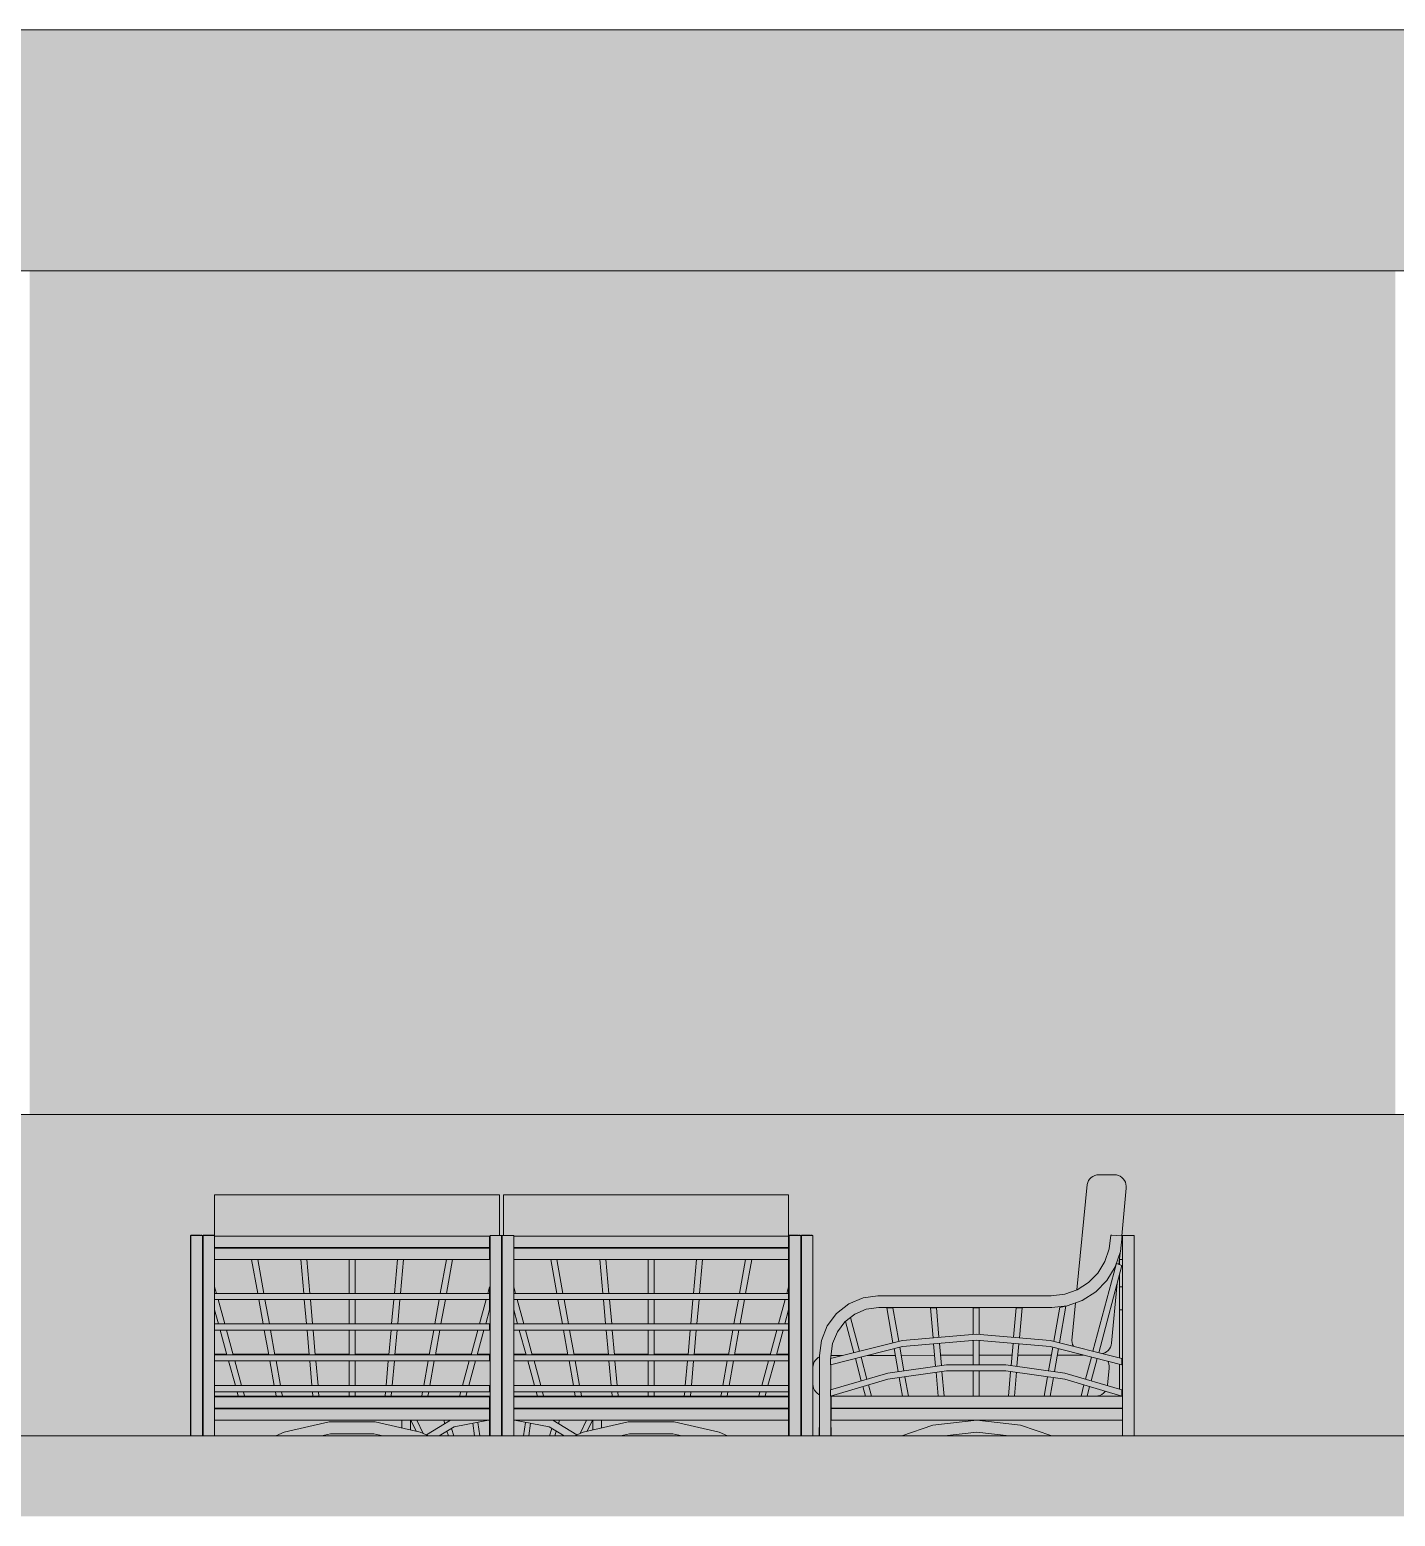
# Model space of a CAD drawing. Header units: centimetres. Extents: x -4381 to 5639, y -3920 to 4826.
# Drawn here: x 24.029 to 27.429, y 14.118 to 17.818 of the extents above; entities that cross this region are included whole.
import ezdxf
from ezdxf.xclip import XClip

# ---------------------------------------------------------------- set-up
doc = ezdxf.new("R2010")
doc.units = ezdxf.units.CM
doc.header["$MEASUREMENT"] = 0
doc.header["$XCLIPFRAME"] = 0
doc.set_wipeout_variables(frame=1)
doc.linetypes.add('Wipeout_Contour', pattern=[100, 0, -100])
for name, color, linetype, lineweight in [('01- MOBILIER_Pen_No__1', 7, 'Continuous', 5), ('Dalles_Pen_No__1', 7, 'Continuous', 5), ('Structural - Bearing_Pen_No__1', 7, 'Continuous', 5)]:
    doc.layers.add(name, color=color, linetype=linetype, lineweight=lineweight)
for name, color, linetype in [('Dalles', 7, 'Continuous'), ('Drawing & Figure', 7, 'Continuous'), ('Structural - Bearing', 7, 'Continuous')]:
    doc.layers.add(name, color=color, linetype=linetype)
for name, color, linetype, lineweight, true_color in [('Dalles_Pen_No__61', 7, 'Continuous', 5, 0x6a6a6a), ('Structural - Bearing_Pen_No__102', 7, 'Continuous', 5, 0xcccccc), ('Structural - Bearing_Pen_No__112', 7, 'Continuous', 5, 0xd5aaaa), ('Structural - Bearing_Pen_No__61', 7, 'Continuous', 5, 0x6a6a6a)]:
    doc.layers.add(name, color=color, linetype=linetype, lineweight=lineweight, true_color=true_color)

# ---------------------------------------------------------------- blocks, each defined once
blk = doc.blocks.new('Drawing_9_9', base_point=(-322.8585, 10.6179))
at = {"color": 254, "linetype": 'Wipeout_Contour', "lineweight": 0, "ltscale": 135.135207}
blk.add_wipeout([(22.029, 17.6179), (22.029, 17.2179), (35.529, 17.2179), (35.529, 17.6179)], dxfattribs=at).dxf.layer = 'Dalles'
at = {"color": 254, "linetype": 'Wipeout_Contour', "lineweight": 0, "ltscale": 128.817206}
blk.add_wipeout([(22.029, 14.1179), (35.529, 14.1179), (35.529, 14.3179), (22.029, 14.3179)], dxfattribs=at).dxf.layer = 'Structural - Bearing'
at = {"layer": 'Dalles_Pen_No__61', "linetype": 'Continuous', "ltscale": 10}
blk.add_hatch(color=256, dxfattribs=at).paths.add_polyline_path([(22.029, 17.6179), (22.029, 17.2179), (35.529, 17.2179), (35.529, 17.6179)])
at = {"layer": 'Structural - Bearing_Pen_No__61', "linetype": 'Continuous', "ltscale": 10}
blk.add_hatch(color=256, dxfattribs=at).paths.add_polyline_path([(22.029, 14.1179), (35.529, 14.1179), (35.529, 14.3179), (22.029, 14.3179)])
at = {"color": 254, "linetype": 'Wipeout_Contour', "lineweight": 0, "ltscale": 135.7762}
blk.add_wipeout([(22.029, 17.6179), (35.529, 17.6179), (35.529, 17.8179), (22.029, 17.8179)], dxfattribs=at).dxf.layer = 'Structural - Bearing'
at = {"color": 254, "linetype": 'Wipeout_Contour', "lineweight": 0, "ltscale": 122.093233}
blk.add_wipeout([(24.329, 17.2179), (24.329, 15.1179), (27.429, 15.1179), (27.429, 17.2179)], dxfattribs=at).dxf.layer = 'Structural - Bearing'
at = {"layer": 'Structural - Bearing_Pen_No__112', "linetype": 'Continuous', "ltscale": 10}
blk.add_hatch(color=256, dxfattribs=at).paths.add_polyline_path([(24.329, 17.2179), (24.329, 15.1179), (27.429, 15.1179), (27.429, 17.2179)])
at = {"layer": 'Structural - Bearing_Pen_No__61', "linetype": 'Continuous', "ltscale": 10}
blk.add_hatch(color=256, dxfattribs=at).paths.add_polyline_path([(22.029, 17.6179), (35.529, 17.6179), (35.529, 17.8179), (22.029, 17.8179)])
at = {"layer": 'Structural - Bearing_Pen_No__1', "linetype": 'Continuous', "ltscale": 10}
blk.add_line((22.029, 17.8179), (35.529, 17.8179), dxfattribs=at)
at = {"color": 254, "linetype": 'Wipeout_Contour', "lineweight": 0, "ltscale": 129.657569}
blk.add_wipeout([(22.329, 14.3179), (35.209, 14.3179), (35.209, 15.1179), (22.329, 15.1179)], dxfattribs=at).dxf.layer = 'Structural - Bearing'
at = {"layer": 'Structural - Bearing_Pen_No__102', "linetype": 'Continuous', "ltscale": 10}
blk.add_hatch(color=256, dxfattribs=at).paths.add_polyline_path([(22.329, 14.3179), (35.209, 14.3179), (35.209, 15.1179), (22.329, 15.1179)])
at = {"layer": '01- MOBILIER_Pen_No__1', "linetype": 'Continuous', "ltscale": 10}
for p, q in [((26.6618, 14.9438), (26.6633, 14.9487)), ((26.6633, 14.9487), (26.6655, 14.9533)), ((26.6655, 14.9533), (26.6684, 14.9575)), ((26.6684, 14.9575), (26.672, 14.9611)), ((26.672, 14.9611), (26.6762, 14.964)), ((26.6762, 14.964), (26.6808, 14.9661)), ((26.6808, 14.9661), (26.6857, 14.9674)), ((26.6857, 14.9674), (26.6907, 14.9679)), ((26.6907, 14.9679), (26.7299, 14.9679)), ((26.7299, 14.9679), (26.7348, 14.9675)), ((26.7348, 14.9675), (26.7395, 14.9662)), ((26.7395, 14.9662), (26.744, 14.9642)), ((26.744, 14.9642), (26.7481, 14.9614)), ((26.7481, 14.9614), (26.7517, 14.958)), ((26.7517, 14.958), (26.7547, 14.954)), ((26.7547, 14.954), (26.7569, 14.9496)), ((26.7569, 14.9496), (26.7585, 14.9448)), ((24.4894, 14.9179), (24.4894, 14.9175)), ((24.4894, 14.9179), (25.199, 14.9179)), ((24.4894, 14.9175), (24.4894, 14.9164)), ((24.4894, 14.9164), (24.4894, 14.9146)), ((24.4894, 14.9146), (24.4894, 14.9121)), ((24.4894, 14.9121), (24.4894, 14.9091)), ((25.199, 14.9179), (25.199, 14.9175)), ((25.199, 14.9175), (25.199, 14.9164)), ((25.199, 14.9164), (25.199, 14.9146)), ((25.199, 14.9146), (25.199, 14.9121)), ((25.199, 14.9121), (25.199, 14.9091)), ((25.209, 14.9179), (25.209, 14.9175)), ((25.209, 14.9179), (25.9186, 14.9179)), ((25.209, 14.9175), (25.209, 14.9164)), ((25.209, 14.9164), (25.209, 14.9146)), ((25.209, 14.9146), (25.209, 14.9121)), ((25.209, 14.9121), (25.209, 14.9091)), ((25.9186, 14.9179), (25.9186, 14.9175)), ((25.9186, 14.9175), (25.9186, 14.9164)), ((25.9186, 14.9164), (25.9186, 14.9146)), ((25.9186, 14.9146), (25.9186, 14.9121)), ((25.9186, 14.9121), (25.9186, 14.9091)), ((26.6362, 14.6812), (26.6618, 14.9438)), ((26.7592, 14.9349), (26.7478, 14.8161)), ((26.7585, 14.9448), (26.7592, 14.9399)), ((26.7592, 14.9399), (26.7592, 14.9349)), ((24.4894, 14.9091), (24.4894, 14.9056)), ((24.4894, 14.9056), (24.4894, 14.9016)), ((24.4894, 14.9016), (24.4894, 14.8974)), ((24.4894, 14.8974), (24.4894, 14.893)), ((24.4894, 14.893), (24.4894, 14.8886)), ((24.4894, 14.8886), (24.4894, 14.8169)), ((25.199, 14.9091), (25.199, 14.9056)), ((25.199, 14.9056), (25.199, 14.9016)), ((25.199, 14.9016), (25.199, 14.8974)), ((25.199, 14.8974), (25.199, 14.893)), ((25.199, 14.893), (25.199, 14.8886)), ((25.199, 14.8886), (25.199, 14.8169)), ((25.209, 14.9091), (25.209, 14.9056)), ((25.209, 14.9056), (25.209, 14.9016)), ((25.209, 14.9016), (25.209, 14.8974)), ((25.209, 14.8974), (25.209, 14.893)), ((25.209, 14.893), (25.209, 14.8886)), ((25.209, 14.8886), (25.209, 14.8169)), ((25.9186, 14.9091), (25.9186, 14.9056)), ((25.9186, 14.9056), (25.9186, 14.9016)), ((25.9186, 14.9016), (25.9186, 14.8974)), ((25.9186, 14.8974), (25.9186, 14.893)), ((25.9186, 14.893), (25.9186, 14.8886)), ((25.9186, 14.8886), (25.9186, 14.8154)), ((24.429, 14.8169), (24.4305, 14.817)), ((24.429, 14.7802), (24.429, 14.8169)), ((24.4407, 14.8177), (24.4305, 14.8172)), ((24.4305, 14.8172), (24.4305, 14.8169)), ((24.4305, 14.8169), (24.4407, 14.8169)), ((24.4305, 14.3179), (24.4305, 14.8169)), ((24.4332, 14.8174), (24.4347, 14.8175)), ((24.4347, 14.8175), (24.438, 14.8176)), ((24.4535, 14.8175), (24.4407, 14.8177)), ((24.4407, 14.8169), (24.4535, 14.8169)), ((24.4441, 14.8177), (24.4475, 14.8177)), ((24.4475, 14.8177), (24.4502, 14.8176)), ((24.4592, 14.8169), (24.4535, 14.8175)), ((24.4535, 14.8169), (24.4592, 14.8169)), ((24.455, 14.8174), (24.4577, 14.8172)), ((24.4577, 14.817), (24.4577, 14.8172)), ((24.4592, 14.8169), (24.4607, 14.817)), ((24.4592, 14.3179), (24.4592, 14.8169)), ((24.4709, 14.8177), (24.4607, 14.8172)), ((24.4607, 14.8172), (24.4607, 14.8169)), ((24.4607, 14.8169), (24.4709, 14.8169)), ((24.4607, 14.3179), (24.4607, 14.8169)), ((24.4634, 14.8174), (24.4649, 14.8175)), ((24.4649, 14.8175), (24.4682, 14.8176)), ((24.4837, 14.8175), (24.4709, 14.8177)), ((24.4709, 14.8169), (24.4837, 14.8169)), ((24.4743, 14.8177), (24.4777, 14.8177)), ((24.4777, 14.8177), (24.4803, 14.8176)), ((24.4894, 14.8169), (24.4837, 14.8175)), ((24.4837, 14.8169), (24.4894, 14.8169)), ((24.4852, 14.8174), (24.4879, 14.8172)), ((24.4879, 14.8172), (24.4879, 14.8172)), ((24.4894, 14.8154), (24.4894, 14.8169)), ((24.4894, 14.8154), (24.4894, 14.8052)), ((24.4894, 14.8154), (25.1738, 14.8154)), ((24.4894, 14.8052), (24.4894, 14.7925)), ((25.1738, 14.8154), (25.1738, 14.8052)), ((25.1738, 14.8052), (25.1738, 14.7925)), ((25.1753, 14.8169), (25.1855, 14.8169)), ((25.1753, 14.3179), (25.1753, 14.8169)), ((25.1855, 14.8169), (25.1983, 14.8169)), ((25.1983, 14.8169), (25.204, 14.8169)), ((25.204, 14.3179), (25.204, 14.8169)), ((25.204, 14.8169), (25.2055, 14.8169)), ((25.2055, 14.8169), (25.2157, 14.8169)), ((25.2055, 14.3179), (25.2055, 14.8169)), ((25.2157, 14.8169), (25.2285, 14.8169)), ((25.2285, 14.8169), (25.2342, 14.8169)), ((25.2342, 14.8154), (25.2342, 14.8169)), ((25.2342, 14.8154), (25.2342, 14.8052)), ((25.2342, 14.8154), (25.9186, 14.8154)), ((25.2342, 14.8052), (25.2342, 14.7925)), ((25.9186, 14.8169), (25.9201, 14.817)), ((25.9186, 14.8154), (25.9186, 14.8052)), ((25.9186, 14.8052), (25.9186, 14.7925)), ((25.9304, 14.8177), (25.9201, 14.8172)), ((25.9201, 14.8172), (25.9201, 14.8169)), ((25.9201, 14.8169), (25.9304, 14.8169)), ((25.9201, 14.3179), (25.9201, 14.8169)), ((25.9228, 14.8174), (25.9243, 14.8175)), ((25.9243, 14.8175), (25.9277, 14.8176)), ((25.9431, 14.8175), (25.9304, 14.8177)), ((25.9304, 14.8169), (25.9431, 14.8169)), ((25.9337, 14.8177), (25.9371, 14.8177)), ((25.9371, 14.8177), (25.9398, 14.8176)), ((25.9488, 14.8169), (25.9431, 14.8175)), ((25.9431, 14.8169), (25.9488, 14.8169)), ((25.9446, 14.8174), (25.9473, 14.8172)), ((25.9473, 14.8172), (25.9473, 14.8172)), ((25.9488, 14.8169), (25.9503, 14.817)), ((25.9488, 14.3179), (25.9488, 14.8169)), ((25.9605, 14.8177), (25.9503, 14.8172)), ((25.9503, 14.8172), (25.9503, 14.8169)), ((25.9503, 14.8169), (25.9605, 14.8169)), ((25.9503, 14.3179), (25.9503, 14.8169)), ((25.953, 14.8174), (25.9545, 14.8175)), ((25.9545, 14.8175), (25.9579, 14.8176)), ((25.9733, 14.8175), (25.9605, 14.8177)), ((25.9605, 14.8169), (25.9733, 14.8169)), ((25.9639, 14.8177), (25.9673, 14.8177)), ((25.9673, 14.8177), (25.97, 14.8176)), ((25.979, 14.8169), (25.9733, 14.8175)), ((25.9733, 14.8169), (25.979, 14.8169)), ((25.9748, 14.8174), (25.9775, 14.8172)), ((25.9775, 14.8172), (25.9775, 14.8172)), ((25.979, 14.3179), (25.979, 14.8169)), ((26.7168, 14.7834), (26.7206, 14.8177)), ((26.7234, 14.8175), (26.7206, 14.8177)), ((26.7349, 14.8169), (26.7234, 14.8175)), ((26.7464, 14.8162), (26.7349, 14.8169)), ((26.7449, 14.7769), (26.7492, 14.8161)), ((26.7492, 14.8161), (26.7464, 14.8162)), ((26.7528, 14.8169), (26.75, 14.8169)), ((26.75, 14.3179), (26.75, 14.8169)), ((26.7643, 14.8169), (26.7528, 14.8169)), ((26.7758, 14.8169), (26.7643, 14.8169)), ((26.7786, 14.8169), (26.7758, 14.8169)), ((26.7786, 14.3179), (26.7786, 14.8169)), ((24.429, 14.7453), (24.429, 14.7802)), ((24.4894, 14.7925), (24.4894, 14.7869)), ((24.4894, 14.7854), (24.4894, 14.7869)), ((24.4894, 14.7869), (25.1738, 14.7869)), ((24.4894, 14.7854), (24.4894, 14.7752)), ((24.4894, 14.7854), (25.1738, 14.7854)), ((24.4894, 14.7752), (24.4894, 14.7625)), ((25.1738, 14.7925), (25.1738, 14.7869)), ((25.1738, 14.7854), (25.1738, 14.7752)), ((25.1738, 14.7752), (25.1738, 14.7625)), ((25.2342, 14.7925), (25.2342, 14.7869)), ((25.2342, 14.7854), (25.2342, 14.7869)), ((25.2342, 14.7869), (25.9186, 14.7869)), ((25.2342, 14.7854), (25.2342, 14.7752)), ((25.2342, 14.7854), (25.9186, 14.7854)), ((25.2342, 14.7752), (25.2342, 14.7625)), ((25.9186, 14.7925), (25.9186, 14.7869)), ((25.9186, 14.7869), (25.9186, 14.7854)), ((25.9186, 14.7854), (25.9186, 14.7752)), ((25.9186, 14.7752), (25.9186, 14.7625)), ((26.7059, 14.7517), (26.7168, 14.7834)), ((26.7319, 14.7389), (26.7449, 14.7769)), ((26.7438, 14.7736), (26.741, 14.7444)), ((24.429, 14.714), (24.429, 14.7453)), ((24.4592, 14.7468), (24.4607, 14.7468)), ((24.4592, 14.7419), (24.4607, 14.7419)), ((24.4894, 14.7625), (24.4894, 14.7569)), ((24.4894, 14.6727), (24.4894, 14.7569)), ((24.4894, 14.7569), (25.1738, 14.7569)), ((24.5814, 14.7569), (24.5966, 14.6727)), ((24.6119, 14.6727), (24.5967, 14.7569)), ((24.7037, 14.7569), (24.7112, 14.6727)), ((24.7264, 14.6727), (24.7189, 14.7569)), ((24.8241, 14.7569), (24.8241, 14.6727)), ((24.8391, 14.6727), (24.8391, 14.7569)), ((24.9443, 14.7569), (24.9368, 14.6727)), ((24.952, 14.6727), (24.9595, 14.7569)), ((25.0665, 14.7569), (25.0513, 14.6727)), ((25.0666, 14.6727), (25.0818, 14.7569)), ((25.1738, 14.7625), (25.1738, 14.7569)), ((25.2342, 14.7625), (25.2342, 14.7569)), ((25.2342, 14.6727), (25.2342, 14.7569)), ((25.2342, 14.7569), (25.9186, 14.7569)), ((25.3262, 14.7569), (25.3414, 14.6727)), ((25.3567, 14.6727), (25.3415, 14.7569)), ((25.4485, 14.7569), (25.456, 14.6727)), ((25.4712, 14.6727), (25.4637, 14.7569)), ((25.5689, 14.7569), (25.5689, 14.6727)), ((25.584, 14.6727), (25.584, 14.7569)), ((25.6891, 14.7569), (25.6816, 14.6727)), ((25.6968, 14.6727), (25.7043, 14.7569)), ((25.8113, 14.7569), (25.7961, 14.6727)), ((25.8115, 14.6727), (25.8266, 14.7569)), ((25.9186, 14.7625), (25.9186, 14.7569)), ((25.9186, 14.7569), (25.9186, 14.6887)), ((25.9503, 14.7468), (25.9488, 14.7468)), ((25.9503, 14.7419), (25.9488, 14.7419)), ((26.6763, 14.5287), (26.7338, 14.7444)), ((26.6883, 14.7232), (26.7059, 14.7517)), ((26.7483, 14.7419), (26.6906, 14.5251)), ((26.7109, 14.7048), (26.7319, 14.7389)), ((26.7346, 14.7467), (26.7483, 14.7419)), ((26.7422, 14.744), (26.7422, 14.7569)), ((26.7422, 14.7569), (26.75, 14.7569)), ((24.429, 14.6879), (24.429, 14.714)), ((26.6371, 14.6815), (26.665, 14.6994)), ((26.665, 14.6994), (26.6883, 14.7232)), ((26.683, 14.6764), (26.7109, 14.7048)), ((26.7366, 14.6977), (26.7224, 14.5491)), ((26.7422, 14.6887), (26.7422, 14.7191)), ((24.429, 14.6682), (24.429, 14.6879)), ((24.429, 14.656), (24.429, 14.6682)), ((24.429, 14.6519), (24.429, 14.656)), ((24.429, 14.6519), (24.4305, 14.655)), ((24.4938, 14.6727), (24.4894, 14.6887)), ((24.4894, 14.6727), (24.4894, 14.6572)), ((25.1738, 14.6727), (24.4894, 14.6727)), ((24.4894, 14.5966), (24.4894, 14.6572)), ((24.4894, 14.6572), (25.1738, 14.6572)), ((24.5146, 14.5966), (24.498, 14.6572)), ((24.5994, 14.6572), (24.6103, 14.5966)), ((24.6256, 14.5966), (24.6147, 14.6572)), ((24.7126, 14.6572), (24.718, 14.5966)), ((24.7332, 14.5966), (24.7278, 14.6572)), ((24.8241, 14.6572), (24.8241, 14.5966)), ((24.8391, 14.5966), (24.8391, 14.6572)), ((24.9354, 14.6572), (24.93, 14.5966)), ((24.9452, 14.5966), (24.9506, 14.6572)), ((25.0485, 14.6572), (25.0376, 14.5966)), ((25.0529, 14.5966), (25.0638, 14.6572)), ((25.1652, 14.6572), (25.1486, 14.5966)), ((25.1738, 14.6887), (25.1694, 14.6727)), ((25.1738, 14.6727), (25.1738, 14.6887)), ((25.1738, 14.6572), (25.1738, 14.6727)), ((25.1738, 14.6316), (25.1738, 14.6572)), ((25.2386, 14.6727), (25.2342, 14.6887)), ((25.2342, 14.6727), (25.2342, 14.6572)), ((25.9186, 14.6727), (25.2342, 14.6727)), ((25.2342, 14.5966), (25.2342, 14.6572)), ((25.2342, 14.6572), (25.9186, 14.6572)), ((25.2594, 14.5966), (25.2428, 14.6572)), ((25.3442, 14.6572), (25.3551, 14.5966)), ((25.3704, 14.5966), (25.3595, 14.6572)), ((25.4574, 14.6572), (25.4628, 14.5966)), ((25.478, 14.5966), (25.4726, 14.6572)), ((25.5689, 14.6572), (25.5689, 14.5966)), ((25.584, 14.5966), (25.584, 14.6572)), ((25.6802, 14.6572), (25.6748, 14.5966)), ((25.69, 14.5966), (25.6954, 14.6572)), ((25.7933, 14.6572), (25.7824, 14.5966)), ((25.7977, 14.5966), (25.8087, 14.6572)), ((25.91, 14.6572), (25.8934, 14.5966)), ((25.9186, 14.6887), (25.9142, 14.6727)), ((25.9186, 14.6727), (25.9186, 14.6887)), ((25.9186, 14.6572), (25.9186, 14.6727)), ((25.9186, 14.6316), (25.9186, 14.6572)), ((25.9186, 14.6519), (25.9201, 14.655)), ((26.0685, 14.6466), (26.1039, 14.6615)), ((26.1039, 14.6615), (26.141, 14.6665)), ((26.141, 14.6665), (26.5724, 14.6665)), ((26.5724, 14.6665), (26.606, 14.6704)), ((26.606, 14.6704), (26.6371, 14.6815)), ((26.6124, 14.6417), (26.6496, 14.655)), ((26.6496, 14.655), (26.683, 14.6764)), ((26.7422, 14.6316), (26.7422, 14.6887)), ((26.7422, 14.6887), (26.75, 14.6887)), ((24.429, 14.6473), (24.429, 14.6519)), ((24.429, 14.6338), (24.429, 14.6473)), ((24.429, 14.6123), (24.429, 14.6338)), ((24.4894, 14.6316), (24.499, 14.5966)), ((25.1642, 14.5966), (25.1738, 14.6316)), ((25.204, 14.6159), (25.2055, 14.6159)), ((25.2342, 14.6316), (25.2438, 14.5966)), ((25.9091, 14.5966), (25.9186, 14.6316)), ((25.9186, 14.6316), (25.9186, 14.5966)), ((26.0148, 14.5917), (26.0381, 14.6228)), ((26.0381, 14.6228), (26.0685, 14.6466)), ((26.0586, 14.6019), (26.083, 14.621)), ((26.083, 14.621), (26.1114, 14.633)), ((26.1114, 14.633), (26.1429, 14.6372)), ((26.1429, 14.6372), (26.574, 14.6372)), ((26.1783, 14.5498), (26.1631, 14.6369)), ((26.1631, 14.6369), (26.178, 14.6369)), ((26.178, 14.6369), (26.1926, 14.5534)), ((26.2781, 14.5621), (26.2716, 14.6369)), ((26.2716, 14.6369), (26.2863, 14.6369)), ((26.2863, 14.6369), (26.2927, 14.5633)), ((26.3783, 14.5704), (26.3783, 14.6369)), ((26.3783, 14.6369), (26.393, 14.6369)), ((26.393, 14.6369), (26.393, 14.5704)), ((26.4786, 14.5633), (26.485, 14.6369)), ((26.485, 14.6369), (26.4998, 14.6369)), ((26.4998, 14.6369), (26.4933, 14.5621)), ((26.574, 14.6372), (26.6124, 14.6417)), ((26.5787, 14.5534), (26.5936, 14.6382)), ((26.609, 14.6409), (26.593, 14.5498)), ((26.5936, 14.6382), (26.5939, 14.6376)), ((26.5939, 14.6376), (26.609, 14.6409)), ((26.624, 14.5553), (26.6331, 14.6491)), ((26.7422, 14.512), (26.7422, 14.6316)), ((26.7422, 14.6316), (26.75, 14.6316)), ((24.429, 14.5844), (24.429, 14.6123)), ((24.429, 14.5518), (24.429, 14.5844)), ((24.4894, 14.5966), (24.4894, 14.581)), ((25.1738, 14.5966), (24.4894, 14.5966)), ((24.4894, 14.5201), (24.4894, 14.581)), ((24.4894, 14.581), (25.1738, 14.581)), ((24.5032, 14.581), (24.5199, 14.5201)), ((24.5355, 14.5201), (24.5189, 14.581)), ((24.6131, 14.581), (24.624, 14.5201)), ((24.6394, 14.5201), (24.6284, 14.581)), ((24.7194, 14.581), (24.7249, 14.5201)), ((24.74, 14.5201), (24.7346, 14.581)), ((24.8241, 14.581), (24.8241, 14.5201)), ((24.8391, 14.5201), (24.8391, 14.581)), ((24.9286, 14.581), (24.9232, 14.5201)), ((24.9383, 14.5201), (24.9438, 14.581)), ((25.0348, 14.581), (25.0238, 14.5201)), ((25.0392, 14.5201), (25.0501, 14.581)), ((25.1443, 14.581), (25.1277, 14.5201)), ((25.1433, 14.5201), (25.16, 14.581)), ((25.1738, 14.581), (25.1738, 14.5966)), ((25.204, 14.5899), (25.2055, 14.5899)), ((25.204, 14.5859), (25.2055, 14.5859)), ((25.2342, 14.5966), (25.2342, 14.581)), ((25.9186, 14.5966), (25.2342, 14.5966)), ((25.2342, 14.5201), (25.2342, 14.581)), ((25.2342, 14.581), (25.9186, 14.581)), ((25.248, 14.581), (25.2647, 14.5201)), ((25.2803, 14.5201), (25.2637, 14.581)), ((25.3579, 14.581), (25.3688, 14.5201)), ((25.3842, 14.5201), (25.3732, 14.581)), ((25.4642, 14.581), (25.4697, 14.5201)), ((25.4848, 14.5201), (25.4794, 14.581)), ((25.5689, 14.581), (25.5689, 14.5201)), ((25.584, 14.5201), (25.584, 14.581)), ((25.6734, 14.581), (25.668, 14.5201)), ((25.6831, 14.5201), (25.6886, 14.581)), ((25.7796, 14.581), (25.7686, 14.5201)), ((25.784, 14.5201), (25.7949, 14.581)), ((25.8891, 14.581), (25.8725, 14.5201)), ((25.8881, 14.5201), (25.9048, 14.581)), ((25.9186, 14.581), (25.9186, 14.5966)), ((25.9186, 14.581), (25.9186, 14.5456)), ((26.0002, 14.5556), (26.0148, 14.5917)), ((26.0399, 14.577), (26.0586, 14.6019)), ((26.0808, 14.5251), (26.06, 14.603)), ((26.0726, 14.6129), (26.0951, 14.5287)), ((24.429, 14.5169), (24.429, 14.5518)), ((25.204, 14.5599), (25.2055, 14.5599)), ((25.2055, 14.5579), (25.204, 14.5579)), ((25.9186, 14.5456), (25.9186, 14.5411)), ((25.9186, 14.5411), (25.9186, 14.5368)), ((25.9953, 14.5178), (26.0002, 14.5556)), ((26.023, 14.5105), (26.202, 14.5558)), ((26.0239, 14.5159), (26.0281, 14.548)), ((26.0281, 14.548), (26.0399, 14.577)), ((26.3857, 14.556), (26.2019, 14.5406)), ((26.202, 14.5558), (26.3857, 14.571)), ((26.2843, 14.4912), (26.2794, 14.5471)), ((26.294, 14.5483), (26.2988, 14.4932)), ((26.3783, 14.4951), (26.3783, 14.5554)), ((26.3857, 14.571), (26.5694, 14.5558)), ((26.5695, 14.5406), (26.3857, 14.556)), ((26.393, 14.5554), (26.393, 14.4951)), ((26.4725, 14.4932), (26.4773, 14.5483)), ((26.492, 14.5471), (26.4871, 14.4912)), ((26.5694, 14.5558), (26.7483, 14.5105)), ((26.6244, 14.5504), (26.624, 14.5553)), ((26.6256, 14.5456), (26.6244, 14.5504)), ((26.6275, 14.5411), (26.6256, 14.5456)), ((26.7215, 14.544), (26.7197, 14.5391)), ((26.7224, 14.5491), (26.7215, 14.544)), ((24.429, 14.3419), (24.429, 14.5169)), ((24.4894, 14.5216), (24.5195, 14.5216)), ((24.4894, 14.5201), (24.4894, 14.5044)), ((25.1738, 14.5201), (24.4894, 14.5201)), ((24.4894, 14.4432), (24.4894, 14.5044)), ((24.4894, 14.5044), (25.1738, 14.5044)), ((24.5242, 14.5044), (24.541, 14.4432)), ((24.5351, 14.5216), (24.6238, 14.5216)), ((24.5566, 14.4432), (24.5398, 14.5044)), ((24.6269, 14.5044), (24.6379, 14.4432)), ((24.6391, 14.5216), (24.7247, 14.5216)), ((24.6532, 14.4432), (24.6422, 14.5044)), ((24.7263, 14.5044), (24.7317, 14.4432)), ((24.7399, 14.5216), (24.8241, 14.5216)), ((24.7469, 14.4432), (24.7414, 14.5044)), ((24.8241, 14.5044), (24.8241, 14.4432)), ((24.8391, 14.5216), (24.9233, 14.5216)), ((24.8391, 14.4432), (24.8391, 14.5044)), ((24.9218, 14.5044), (24.9163, 14.4432)), ((24.9315, 14.4432), (24.9369, 14.5044)), ((24.9385, 14.5216), (25.0241, 14.5216)), ((24.9557, 14.5201), (24.9557, 14.5216)), ((24.9773, 14.5201), (24.9773, 14.5216)), ((25.0097, 14.5216), (25.0101, 14.5201)), ((25.021, 14.5044), (25.01, 14.4432)), ((25.0234, 14.5201), (25.023, 14.5216)), ((25.0253, 14.4432), (25.0363, 14.5044)), ((25.0394, 14.5216), (25.1281, 14.5216)), ((25.1234, 14.5044), (25.1066, 14.4432)), ((25.1067, 14.5216), (25.107, 14.5201)), ((25.1196, 14.5201), (25.1194, 14.5216)), ((25.1222, 14.4432), (25.139, 14.5044)), ((25.1437, 14.5216), (25.1753, 14.5216)), ((25.1738, 14.5201), (25.1738, 14.5216)), ((25.1738, 14.5044), (25.1738, 14.5201)), ((25.1738, 14.5194), (25.1753, 14.5194)), ((25.2342, 14.5216), (25.2643, 14.5216)), ((25.2342, 14.5201), (25.2342, 14.5044)), ((25.9186, 14.5201), (25.2342, 14.5201)), ((25.2342, 14.4432), (25.2342, 14.5044)), ((25.2342, 14.5044), (25.9186, 14.5044)), ((25.269, 14.5044), (25.2858, 14.4432)), ((25.2799, 14.5216), (25.3686, 14.5216)), ((25.3014, 14.4432), (25.2846, 14.5044)), ((25.2886, 14.5216), (25.2884, 14.5201)), ((25.3011, 14.5201), (25.3013, 14.5216)), ((25.3717, 14.5044), (25.3827, 14.4432)), ((25.3839, 14.5216), (25.4695, 14.5216)), ((25.385, 14.5216), (25.3846, 14.5201)), ((25.398, 14.4432), (25.387, 14.5044)), ((25.3979, 14.5201), (25.3983, 14.5216)), ((25.4307, 14.5201), (25.4307, 14.5216)), ((25.4523, 14.5201), (25.4523, 14.5216)), ((25.4711, 14.5044), (25.4765, 14.4432)), ((25.4847, 14.5216), (25.5689, 14.5216)), ((25.4917, 14.4432), (25.4862, 14.5044)), ((25.5689, 14.5044), (25.5689, 14.4432)), ((25.584, 14.5216), (25.6681, 14.5216)), ((25.584, 14.4432), (25.584, 14.5044)), ((25.6666, 14.5044), (25.6611, 14.4432)), ((25.6763, 14.4432), (25.6817, 14.5044)), ((25.6833, 14.5216), (25.7689, 14.5216)), ((25.7658, 14.5044), (25.7548, 14.4432)), ((25.7701, 14.4432), (25.7811, 14.5044)), ((25.7842, 14.5216), (25.8729, 14.5216)), ((25.8682, 14.5044), (25.8514, 14.4432)), ((25.8671, 14.4432), (25.8838, 14.5044)), ((25.8885, 14.5216), (25.9186, 14.5216)), ((25.9186, 14.5368), (25.9186, 14.5328)), ((25.9186, 14.5328), (25.9186, 14.5293)), ((25.9186, 14.5293), (25.9186, 14.5263)), ((25.9186, 14.5263), (25.9186, 14.524)), ((25.9186, 14.524), (25.9186, 14.5224)), ((25.9186, 14.5224), (25.9186, 14.5216)), ((25.9186, 14.5201), (25.9186, 14.5216)), ((25.9186, 14.5044), (25.9186, 14.5201)), ((25.9186, 14.5044), (25.9186, 14.5021)), ((25.9825, 14.5022), (25.9852, 14.5064)), ((25.9852, 14.5064), (25.9885, 14.51)), ((25.9885, 14.51), (25.9923, 14.513)), ((25.9923, 14.513), (25.9953, 14.5147)), ((25.9953, 14.3179), (25.9953, 14.5178)), ((26.2019, 14.5406), (26.023, 14.4947)), ((26.023, 14.4947), (26.023, 14.5105)), ((26.0239, 14.5107), (26.0239, 14.5159)), ((26.0242, 14.5179), (26.0524, 14.5179)), ((26.0995, 14.4551), (26.0847, 14.5105)), ((26.099, 14.5142), (26.1136, 14.4592)), ((26.1142, 14.5181), (26.1839, 14.5182)), ((26.191, 14.4779), (26.1809, 14.5352)), ((26.1952, 14.5389), (26.2055, 14.4799)), ((26.1988, 14.5183), (26.2819, 14.5185)), ((26.2966, 14.5185), (26.3783, 14.5187)), ((26.393, 14.5187), (26.4748, 14.5189)), ((26.4895, 14.5189), (26.5727, 14.5191)), ((26.5658, 14.4799), (26.5762, 14.5389)), ((26.7483, 14.4947), (26.5695, 14.5406)), ((26.5905, 14.5352), (26.5804, 14.4779)), ((26.5876, 14.5192), (26.6523, 14.5193)), ((26.6577, 14.4592), (26.6724, 14.5142)), ((26.6867, 14.5105), (26.6719, 14.4551)), ((26.7008, 14.523), (26.6997, 14.5228)), ((26.7056, 14.5248), (26.7008, 14.523)), ((26.71, 14.5274), (26.7056, 14.5248)), ((26.7139, 14.5307), (26.71, 14.5274)), ((26.7171, 14.5347), (26.7139, 14.5307)), ((26.7197, 14.5391), (26.7171, 14.5347)), ((26.7483, 14.5105), (26.7483, 14.4947)), ((25.9186, 14.5021), (25.9186, 14.4971)), ((25.9186, 14.4971), (25.9186, 14.4919)), ((25.9186, 14.4919), (25.9186, 14.4866)), ((25.9186, 14.4866), (25.9186, 14.444)), ((25.979, 14.4879), (25.9794, 14.4929)), ((25.9794, 14.4929), (25.9806, 14.4977)), ((25.9806, 14.4977), (25.9825, 14.5022)), ((26.023, 14.4328), (26.1653, 14.4742)), ((26.0239, 14.4331), (26.0239, 14.4949)), ((26.3117, 14.48), (26.1652, 14.4588)), ((26.1653, 14.4742), (26.3117, 14.4951)), ((26.2907, 14.4169), (26.2856, 14.4763)), ((26.3001, 14.4784), (26.3055, 14.4169)), ((26.3117, 14.4951), (26.4596, 14.4951)), ((26.4597, 14.48), (26.3117, 14.48)), ((26.3783, 14.4169), (26.3783, 14.48)), ((26.393, 14.48), (26.393, 14.4169)), ((26.4596, 14.4951), (26.6061, 14.4742)), ((26.6062, 14.4588), (26.4597, 14.48)), ((26.4659, 14.4169), (26.4712, 14.4784)), ((26.4858, 14.4763), (26.4806, 14.4169)), ((26.6061, 14.4742), (26.7483, 14.4328)), ((26.7164, 14.4866), (26.7124, 14.444)), ((26.7129, 14.5038), (26.7139, 14.5021)), ((26.7139, 14.5021), (26.7156, 14.4971)), ((26.7156, 14.4971), (26.7165, 14.4919)), ((26.7165, 14.4919), (26.7164, 14.4866)), ((26.7422, 14.4346), (26.7422, 14.4962)), ((24.4894, 14.4432), (24.4894, 14.4274)), ((25.1738, 14.4432), (24.4894, 14.4432)), ((25.1738, 14.4274), (25.1738, 14.4432)), ((25.2342, 14.4432), (25.2342, 14.4274)), ((25.9186, 14.4432), (25.2342, 14.4432)), ((25.9186, 14.444), (25.9186, 14.4432)), ((25.9186, 14.4274), (25.9186, 14.4432)), ((25.9795, 14.4417), (25.979, 14.4469)), ((25.9808, 14.4366), (25.9795, 14.4417)), ((25.9829, 14.4319), (25.9808, 14.4366)), ((25.9859, 14.4276), (25.9829, 14.4319)), ((26.1652, 14.4588), (26.023, 14.4169)), ((26.023, 14.4169), (26.023, 14.4328)), ((26.1097, 14.4169), (26.1033, 14.4406)), ((26.1175, 14.4448), (26.1249, 14.4169)), ((26.2017, 14.4169), (26.1936, 14.463)), ((26.2081, 14.4651), (26.2166, 14.4169)), ((26.5548, 14.4169), (26.5632, 14.4651)), ((26.5778, 14.463), (26.5697, 14.4169)), ((26.7483, 14.4169), (26.6062, 14.4588)), ((26.6465, 14.4169), (26.6539, 14.4448)), ((26.668, 14.4406), (26.6617, 14.4169)), ((26.7124, 14.444), (26.7122, 14.4433)), ((26.7483, 14.4328), (26.7483, 14.4169)), ((24.4592, 14.4169), (24.4607, 14.4169)), ((24.4894, 14.4154), (24.4894, 14.4274)), ((24.4894, 14.4274), (25.1738, 14.4274)), ((24.4894, 14.4169), (24.5482, 14.4169)), ((24.4894, 14.4154), (24.4894, 14.4052)), ((24.4894, 14.4154), (25.1738, 14.4154)), ((24.4894, 14.4052), (24.4894, 14.3925)), ((24.5453, 14.4274), (24.5482, 14.4169)), ((24.5482, 14.4169), (24.5638, 14.4169)), ((24.5638, 14.4169), (24.5609, 14.4274)), ((24.5638, 14.4169), (24.6426, 14.4169)), ((24.6407, 14.4274), (24.6426, 14.4169)), ((24.6426, 14.4169), (24.658, 14.4169)), ((24.658, 14.4169), (24.6561, 14.4274)), ((24.658, 14.4169), (24.7341, 14.4169)), ((24.7331, 14.4274), (24.7341, 14.4169)), ((24.7341, 14.4169), (24.7492, 14.4169)), ((24.7492, 14.4169), (24.7483, 14.4274)), ((24.7492, 14.4169), (24.8241, 14.4169)), ((24.8241, 14.4274), (24.8241, 14.4169)), ((24.8241, 14.4169), (24.8391, 14.4169)), ((24.8391, 14.4169), (24.8391, 14.4274)), ((24.8391, 14.4169), (24.914, 14.4169)), ((24.9149, 14.4274), (24.914, 14.4169)), ((24.914, 14.4169), (24.9291, 14.4169)), ((24.9291, 14.4169), (24.9301, 14.4274)), ((24.9291, 14.4169), (25.0052, 14.4169)), ((25.0071, 14.4274), (25.0052, 14.4169)), ((25.0052, 14.4169), (25.0206, 14.4169)), ((25.0206, 14.4169), (25.0225, 14.4274)), ((25.0206, 14.4169), (25.0994, 14.4169)), ((25.1023, 14.4274), (25.0994, 14.4169)), ((25.0994, 14.4169), (25.115, 14.4169)), ((25.115, 14.4169), (25.1179, 14.4274)), ((25.115, 14.4169), (25.1753, 14.4169)), ((25.1738, 14.4154), (25.1738, 14.4052)), ((25.1738, 14.4052), (25.1738, 14.3925)), ((25.204, 14.4169), (25.2055, 14.4169)), ((25.2342, 14.4154), (25.2342, 14.4274)), ((25.2342, 14.4274), (25.9186, 14.4274)), ((25.2342, 14.4169), (25.293, 14.4169)), ((25.2342, 14.4154), (25.2342, 14.4052)), ((25.2342, 14.4154), (25.9186, 14.4154)), ((25.2342, 14.4052), (25.2342, 14.3925)), ((25.2901, 14.4274), (25.293, 14.4169)), ((25.293, 14.4169), (25.3086, 14.4169)), ((25.3086, 14.4169), (25.3057, 14.4274)), ((25.3086, 14.4169), (25.3874, 14.4169)), ((25.3855, 14.4274), (25.3874, 14.4169)), ((25.3874, 14.4169), (25.4028, 14.4169)), ((25.4028, 14.4169), (25.4009, 14.4274)), ((25.4028, 14.4169), (25.4789, 14.4169)), ((25.478, 14.4274), (25.4789, 14.4169)), ((25.4789, 14.4169), (25.494, 14.4169)), ((25.494, 14.4169), (25.4931, 14.4274)), ((25.494, 14.4169), (25.5689, 14.4169)), ((25.5689, 14.4274), (25.5689, 14.4169)), ((25.5689, 14.4169), (25.584, 14.4169)), ((25.584, 14.4169), (25.584, 14.4274)), ((25.584, 14.4169), (25.6588, 14.4169)), ((25.6597, 14.4274), (25.6588, 14.4169)), ((25.6588, 14.4169), (25.6739, 14.4169)), ((25.6739, 14.4169), (25.6749, 14.4274)), ((25.6739, 14.4169), (25.75, 14.4169)), ((25.7519, 14.4274), (25.75, 14.4169)), ((25.75, 14.4169), (25.7654, 14.4169)), ((25.7654, 14.4169), (25.7673, 14.4274)), ((25.7654, 14.4169), (25.8442, 14.4169)), ((25.8471, 14.4274), (25.8442, 14.4169)), ((25.8442, 14.4169), (25.8598, 14.4169)), ((25.8598, 14.4169), (25.8627, 14.4274)), ((25.8598, 14.4169), (25.9201, 14.4169)), ((25.9186, 14.4274), (25.9186, 14.4247)), ((25.9186, 14.4247), (25.9186, 14.4213)), ((25.9186, 14.4213), (25.9186, 14.4189)), ((25.9186, 14.4189), (25.9186, 14.4174)), ((25.9186, 14.4174), (25.9186, 14.4169)), ((25.9186, 14.4154), (25.9186, 14.4052)), ((25.9186, 14.4052), (25.9186, 14.3925)), ((25.9503, 14.4169), (25.9488, 14.4169)), ((25.9895, 14.4239), (25.9859, 14.4276)), ((25.9937, 14.4209), (25.9895, 14.4239)), ((25.9953, 14.4201), (25.9937, 14.4209)), ((26.0239, 14.3179), (26.0239, 14.4171)), ((26.0243, 14.4169), (26.0239, 14.4169)), ((26.1097, 14.4169), (26.0243, 14.4169)), ((26.0243, 14.4165), (26.0243, 14.4169)), ((26.0243, 14.4136), (26.0243, 14.4165)), ((26.0243, 14.4165), (26.7496, 14.4165)), ((26.0243, 14.4019), (26.0243, 14.4136)), ((26.0243, 14.3901), (26.0243, 14.4019)), ((26.1249, 14.4169), (26.1097, 14.4169)), ((26.2017, 14.4169), (26.1249, 14.4169)), ((26.2166, 14.4169), (26.2017, 14.4169)), ((26.2907, 14.4169), (26.2166, 14.4169)), ((26.3055, 14.4169), (26.2907, 14.4169)), ((26.3783, 14.4169), (26.3055, 14.4169)), ((26.393, 14.4169), (26.3783, 14.4169)), ((26.4659, 14.4169), (26.393, 14.4169)), ((26.4806, 14.4169), (26.4659, 14.4169)), ((26.5548, 14.4169), (26.4806, 14.4169)), ((26.5697, 14.4169), (26.5548, 14.4169)), ((26.6465, 14.4169), (26.5697, 14.4169)), ((26.6617, 14.4169), (26.6465, 14.4169)), ((26.7496, 14.4169), (26.6617, 14.4169)), ((26.6885, 14.4174), (26.6831, 14.4169)), ((26.6937, 14.4189), (26.6885, 14.4174)), ((26.6985, 14.4213), (26.6937, 14.4189)), ((26.7028, 14.4247), (26.6985, 14.4213)), ((26.7065, 14.4287), (26.7028, 14.4247)), ((26.7068, 14.4291), (26.7065, 14.4287)), ((26.7422, 14.4169), (26.7422, 14.4187)), ((26.7496, 14.4169), (26.75, 14.4169)), ((26.7496, 14.4165), (26.7496, 14.4169)), ((26.7496, 14.4136), (26.7496, 14.4165)), ((26.7496, 14.4019), (26.7496, 14.4136)), ((26.7496, 14.3901), (26.7496, 14.4019)), ((24.4592, 14.3869), (24.4607, 14.3869)), ((24.4894, 14.3925), (24.4894, 14.3869)), ((24.4894, 14.3854), (24.4894, 14.3869)), ((24.4894, 14.3869), (25.1738, 14.3869)), ((24.4894, 14.3854), (24.4894, 14.3752)), ((24.4894, 14.3854), (25.1738, 14.3854)), ((24.4894, 14.3752), (24.4894, 14.3625)), ((24.4894, 14.3625), (24.4894, 14.3569)), ((24.4894, 14.3179), (24.4894, 14.3569)), ((24.4894, 14.3569), (25.1738, 14.3569)), ((24.9557, 14.3854), (24.9557, 14.3869)), ((24.9557, 14.3378), (24.9557, 14.3569)), ((24.9773, 14.3854), (24.9773, 14.3869)), ((24.9773, 14.3329), (24.9773, 14.3569)), ((24.979, 14.3855), (24.979, 14.3854)), ((24.9791, 14.3854), (24.979, 14.3855)), ((24.979, 14.3569), (24.979, 14.3555)), ((25.0086, 14.324), (24.9928, 14.3569)), ((25.0766, 14.3569), (25.0166, 14.3202)), ((25.0506, 14.3869), (25.051, 14.3854)), ((25.0597, 14.3569), (25.0623, 14.3481)), ((25.0643, 14.3854), (25.0639, 14.3869)), ((25.0735, 14.355), (25.073, 14.3569)), ((25.1716, 14.3569), (25.0855, 14.3405)), ((25.1265, 14.3869), (25.1268, 14.3854)), ((25.1394, 14.3854), (25.1392, 14.3869)), ((25.1738, 14.3925), (25.1738, 14.3869)), ((25.1738, 14.3869), (25.1753, 14.3869)), ((25.1738, 14.3854), (25.1738, 14.3869)), ((25.1738, 14.3854), (25.1738, 14.3752)), ((25.1753, 14.3773), (25.1738, 14.377)), ((25.1738, 14.3752), (25.1738, 14.3625)), ((25.1738, 14.3625), (25.1738, 14.3569)), ((25.1753, 14.3576), (25.1738, 14.3573)), ((25.1738, 14.3179), (25.1738, 14.3569)), ((25.204, 14.3869), (25.2055, 14.3869)), ((25.2055, 14.3824), (25.204, 14.3827)), ((25.2055, 14.3627), (25.204, 14.363)), ((25.2342, 14.3925), (25.2342, 14.3869)), ((25.2342, 14.3854), (25.2342, 14.3869)), ((25.2342, 14.3869), (25.9186, 14.3869)), ((25.2342, 14.3854), (25.2342, 14.3752)), ((25.2342, 14.3854), (25.9186, 14.3854)), ((25.2342, 14.3752), (25.2342, 14.3625)), ((25.2342, 14.3625), (25.2342, 14.3569)), ((25.2342, 14.3179), (25.2342, 14.3569)), ((25.2342, 14.3569), (25.9186, 14.3569)), ((25.3225, 14.3405), (25.2364, 14.3569)), ((25.2688, 14.3869), (25.2686, 14.3854)), ((25.2813, 14.3854), (25.2815, 14.3869)), ((25.3914, 14.3202), (25.3314, 14.3569)), ((25.3351, 14.3569), (25.3345, 14.355)), ((25.3442, 14.3869), (25.3437, 14.3854)), ((25.3457, 14.3481), (25.3484, 14.3569)), ((25.357, 14.3854), (25.3575, 14.3869)), ((25.4152, 14.3569), (25.3994, 14.324)), ((25.429, 14.3855), (25.4289, 14.3854)), ((25.429, 14.3854), (25.429, 14.3855)), ((25.429, 14.3555), (25.429, 14.3569)), ((25.4307, 14.3854), (25.4307, 14.3869)), ((25.4307, 14.3329), (25.4307, 14.3569)), ((25.4523, 14.3854), (25.4523, 14.3869)), ((25.4523, 14.3378), (25.4523, 14.3569)), ((25.9186, 14.3925), (25.9186, 14.3869)), ((25.9186, 14.3869), (25.9201, 14.3869)), ((25.9186, 14.3854), (25.9186, 14.3869)), ((25.9186, 14.3854), (25.9186, 14.3752)), ((25.9186, 14.3752), (25.9186, 14.3625)), ((25.9186, 14.3625), (25.9186, 14.3569)), ((25.9186, 14.3179), (25.9186, 14.3569)), ((26.0243, 14.3872), (26.0243, 14.3901)), ((26.0243, 14.3872), (26.7496, 14.3872)), ((26.0243, 14.3869), (26.0243, 14.3872)), ((26.7496, 14.3869), (26.0243, 14.3869)), ((26.0243, 14.3836), (26.0243, 14.3865)), ((26.0243, 14.3865), (26.7496, 14.3865)), ((26.0243, 14.3719), (26.0243, 14.3836)), ((26.0243, 14.3601), (26.0243, 14.3719)), ((26.0243, 14.3572), (26.0243, 14.3601)), ((26.0243, 14.3572), (26.7496, 14.3572)), ((26.2777, 14.3447), (26.387, 14.3569)), ((26.387, 14.3569), (26.4962, 14.3447)), ((26.7496, 14.3872), (26.7496, 14.3901)), ((26.7496, 14.3869), (26.7496, 14.3872)), ((26.7496, 14.3836), (26.7496, 14.3865)), ((26.7496, 14.3719), (26.7496, 14.3836)), ((26.7496, 14.3601), (26.7496, 14.3719)), ((26.7496, 14.3572), (26.7496, 14.3601)), ((24.4294, 14.3452), (24.429, 14.3419)), ((24.429, 14.3419), (24.429, 14.33)), ((24.429, 14.33), (24.429, 14.3179)), ((24.4305, 14.3484), (24.4294, 14.3452)), ((24.6416, 14.3179), (24.6622, 14.3276)), ((24.6622, 14.3276), (24.7742, 14.3527)), ((24.7552, 14.3179), (24.7776, 14.3229)), ((24.7742, 14.3527), (24.889, 14.3527)), ((24.7776, 14.3229), (24.8857, 14.3229)), ((24.8857, 14.3229), (24.908, 14.3179)), ((24.889, 14.3527), (25.001, 14.3276)), ((24.979, 14.3555), (24.9914, 14.3297)), ((25.001, 14.3276), (25.0216, 14.3179)), ((25.0855, 14.3405), (25.0485, 14.3179)), ((25.0679, 14.3297), (25.0715, 14.3179)), ((25.0848, 14.3179), (25.0791, 14.3366)), ((25.1321, 14.3493), (25.1367, 14.3179)), ((25.1494, 14.3179), (25.1444, 14.3517)), ((25.2636, 14.3517), (25.2586, 14.3179)), ((25.2713, 14.3179), (25.276, 14.3493)), ((25.3595, 14.3179), (25.3225, 14.3405)), ((25.3289, 14.3366), (25.3232, 14.3179)), ((25.3365, 14.3179), (25.3401, 14.3297)), ((25.3864, 14.3179), (25.407, 14.3276)), ((25.407, 14.3276), (25.519, 14.3527)), ((25.4166, 14.3297), (25.429, 14.3555)), ((25.5, 14.3179), (25.5224, 14.3229)), ((25.519, 14.3527), (25.6338, 14.3527)), ((25.5224, 14.3229), (25.6305, 14.3229)), ((25.6305, 14.3229), (25.6528, 14.3179)), ((25.6338, 14.3527), (25.7458, 14.3276)), ((25.7458, 14.3276), (25.7664, 14.3179)), ((25.9492, 14.3452), (25.9488, 14.3419)), ((25.9503, 14.3484), (25.9492, 14.3452)), ((25.9949, 14.3378), (25.9953, 14.3411)), ((25.9949, 14.3378), (25.9949, 14.3179)), ((26.0239, 14.3411), (26.0243, 14.3378)), ((26.0243, 14.3378), (26.0243, 14.3179)), ((26.2003, 14.3179), (26.2777, 14.3447)), ((26.3064, 14.3179), (26.387, 14.3269)), ((26.387, 14.3269), (26.4675, 14.3179)), ((26.4962, 14.3447), (26.5736, 14.3179)), ((26.7496, 14.3378), (26.75, 14.3411)), ((26.7496, 14.3378), (26.7496, 14.3179)), ((26.7786, 14.3411), (26.779, 14.3378)), ((26.779, 14.3378), (26.779, 14.3179))]:
    blk.add_line(p, q, dxfattribs=at)
at = {"layer": 'Structural - Bearing_Pen_No__1', "linetype": 'Continuous', "ltscale": 10}
blk.add_line((22.029, 14.3179), (35.529, 14.3179), dxfattribs=at)
at = {"color": 254, "linetype": 'Wipeout_Contour', "lineweight": 0, "ltscale": 116.377976}
blk.add_wipeout([(24.029, 17.2179), (24.029, 15.1179), (24.329, 15.1179), (24.329, 17.2179)], dxfattribs=at).dxf.layer = 'Structural - Bearing'
at = {"layer": 'Structural - Bearing_Pen_No__112', "linetype": 'Continuous', "ltscale": 10}
blk.add_hatch(color=256, dxfattribs=at).paths.add_polyline_path([(24.029, 17.2179), (24.029, 15.1179), (24.329, 15.1179), (24.329, 17.2179)])
at = {"layer": 'Dalles_Pen_No__1', "linetype": 'Continuous', "ltscale": 10}
blk.add_line((35.529, 17.2179), (22.029, 17.2179), dxfattribs=at)
at = {"layer": 'Structural - Bearing_Pen_No__1', "linetype": 'Continuous', "ltscale": 10}
for q in [(22.329, 15.1179), (22.349, 15.1179)]:
    blk.add_line((35.209, 15.1179), q, dxfattribs=at)

msp = doc.modelspace()

# ---------------------------------------------------------------- block references
at = {"layer": 'Drawing & Figure', "color": 151, "linetype": 'Continuous', "lineweight": 5, "ltscale": 10, "true_color": 0x80c2ff}
ref = msp.add_blockref('Drawing_9_9', (-322.85847, 10.61787), dxfattribs=at)
XClip(ref).set_block_clipping_path([(1, 0.9963282177), (50.7463984619, 21.3288080632)])

doc.saveas('drawing.dxf')
